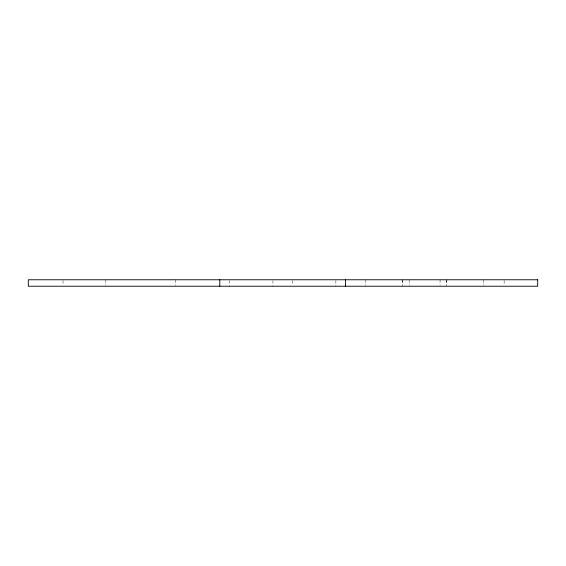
<?xml version="1.0" encoding="UTF-8"?>
<svg xmlns="http://www.w3.org/2000/svg" width="566" height="566" viewBox="0 0 566 566"><rect width="100%" height="100%" fill="white"/><g stroke="black" fill="none" stroke-linecap="round" stroke-linejoin="round"><path stroke-width="0.42" stroke-dasharray="2.83 2.12" d="M504.136 280.573L504.136 285.427M483.392 279.767L483.392 285.427M446.362 279.767L446.362 285.427M446.256 279.767L446.256 285.427M440.051 279.767L440.051 285.427M409.176 279.767L409.176 285.427M402.829 279.767L402.829 285.427M402.716 279.767L402.716 285.427M365.544 279.767L365.544 285.427M335.871 280.573L335.871 286.233M292.226 280.573L292.226 285.427M272.932 280.573L272.932 286.233M229.499 280.573L229.499 286.233M175.354 279.767L175.354 285.427M105.842 279.767L105.842 285.427M63.017 280.573L63.017 285.427"/><path stroke-width="0.85" d="M345.465 279.767L345.465 286.233M219.799 279.767L219.799 286.233M537.7 279.767L28.3 279.767L28.3 286.233L537.7 286.233L537.7 279.767"/></g></svg>
